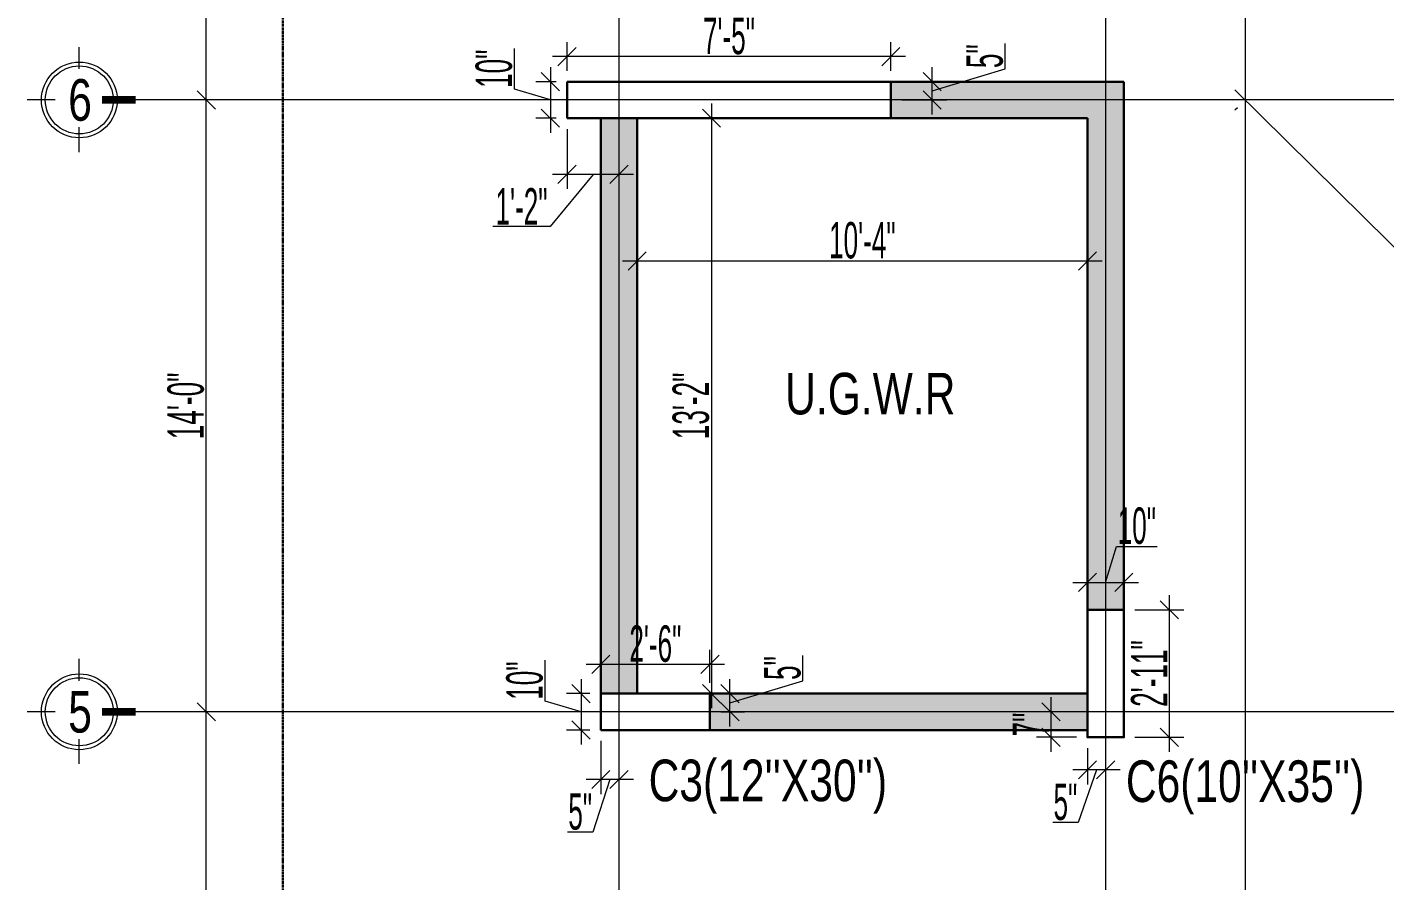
# Model space of a CAD drawing. Header units: inches. Extents: x 283072 to 301462, y 26630 to 62925.
# Drawn here: x 296030.7 to 296403.6, y 29470.4 to 29704.8 of the extents above; entities that cross this region are included whole.
import ezdxf

# ---------------------------------------------------------------- set-up
doc = ezdxf.new("R2010")
doc.units = ezdxf.units.IN
doc.header["$MEASUREMENT"] = 0
doc.header["$PDMODE"] = 2
doc.linetypes.add('CENTER2', pattern=[1.125, 0.75, -0.125, 0.125, -0.125])
doc.linetypes.add('DASHDOT', pattern=[25.4, 12.7, -6.35, 0, -6.35])
doc.layers.get('0').update_dxf_attribs({"lineweight": 5})
for name, color, linetype, lineweight in [('BUILDING_OUTER_P3', 1, 'Continuous', 35), ('column', 1, 'Continuous', 30), ('Dime.', 7, 'Continuous', 15), ('Dimension.', 7, 'Continuous', 5), ('Grid+Di', 194, 'CENTER2', 15), ('wall', 7, 'Continuous', 35)]:
    doc.layers.add(name, color=color, linetype=linetype, lineweight=lineweight)
doc.styles.add('ltcnbt', font='swisscl.ttf', dxfattribs={"width": 0.7, "height": 10})
doc.styles.add('style4', font='swisscl.ttf')
doc.dimstyles.new('SCALE-50', dxfattribs={"dimtxt": 9, "dimasz": 5, "dimexe": 4, "dimexo": 3, "dimgap": 0.5, "dimtad": 1, "dimdec": 0, "dimzin": 3, "dimdsep": 46, "dimlunit": 4, "dimtxsty": 'ltcnbt', "dimblk": 'OBLIQUE', "dimcen": 0.09375, "dimdle": 4, "dimclrd": 252, "dimclre": 252, "dimclrt": 7, "dimadec": 0, "dimazin": 0, "dimtfac": 1, "dimtdec": 0, "dimtofl": 0, "dimtmove": 1, "dimatfit": 3, "dimfxl": 3, "dimtolj": 1, "dimtzin": 0, "dimlwd": 15, "dimlwe": 15, "dimarcsym": 0})

# ---------------------------------------------------------------- blocks, each defined once
blk = doc.blocks.new('GN')
at = {"layer": 'Grid+Di', "color": 5, "linetype": 'ByBlock', "lineweight": 0}
for points in [[(0, 7.97), (0, 13.6)], [(-6.26, 0), (-13.44, 0)], [(0, -13.43), (0, -7.03)]]:
    blk.add_lwpolyline(points, dxfattribs=at)
at = {"layer": 'Grid+Di', "color": 5, "linetype": 'ByBlock', "lineweight": 0, "const_width": 2}
blk.add_lwpolyline([(14.47, 0), (5.86, 0)], dxfattribs=at)
at = {"layer": 'Grid+Di', "color": 5, "linetype": 'ByBlock'}
for radius in [9.76, 8.76]:
    blk.add_circle((0, 0), radius, dxfattribs=at)
blk = doc.blocks.new('_Oblique')
at = {"color": 0, "linetype": 'ByBlock', "lineweight": -2}
blk.add_line((-0.5, -0.5), (0.5, 0.5), dxfattribs=at)
blk = doc.blocks.new('*D502')
at = {"layer": 'Defpoints', "color": 0, "linetype": 'ByBlock', "lineweight": 30, "ltscale": 200, "transparency": 16777216}
for p in [(296079.87, 29516.85), (296100.92, 29516.85), (296100.92, 29299.24)]:
    blk.add_point(p, dxfattribs=at)
at = {"layer": 'Dimension.', "color": 252, "lineweight": 15, "ltscale": 200, "transparency": 16777216}
for p, q in [((296079.87, 29295.24), (296079.87, 29520.85)), ((296097.92, 29516.85), (296075.87, 29516.85)), ((296097.92, 29299.24), (296075.87, 29299.24))]:
    blk.add_line(p, q, dxfattribs=at)
at = {"layer": 'Dimension.', "color": 252, "linetype": 'ByBlock', "lineweight": 15, "ltscale": 200, "transparency": 16777216, "xscale": 5, "yscale": 5, "zscale": 5}
for p, rotation in [((296079.87, 29516.85), 90), ((296079.87, 29299.24), 270)]:
    blk.add_blockref('_Oblique', p, dxfattribs=dict(at, rotation=rotation))
at = {"layer": 'Dimension.', "color": 7, "linetype": 'ByBlock', "lineweight": 15, "ltscale": 200, "transparency": 16777216, "insert": (296074.25, 29408.04), "char_height": 10, "attachment_point": 5, "rotation": 90, "style": 'ltcnbt'}
blk.add_mtext('\\A1;18\'-2"', dxfattribs=at)
blk = doc.blocks.new('*D503')
at = {"layer": 'Defpoints', "color": 0, "linetype": 'ByBlock', "lineweight": 30, "ltscale": 200, "transparency": 16777216}
for p in [(296079.87, 29684.85), (296100.92, 29684.85), (296100.92, 29516.85)]:
    blk.add_point(p, dxfattribs=at)
at = {"layer": 'Dimension.', "color": 252, "lineweight": 15, "ltscale": 200, "transparency": 16777216}
for p, q in [((296079.87, 29512.85), (296079.87, 29688.85)), ((296097.92, 29684.85), (296075.87, 29684.85)), ((296097.92, 29516.85), (296075.87, 29516.85))]:
    blk.add_line(p, q, dxfattribs=at)
at = {"layer": 'Dimension.', "color": 252, "linetype": 'ByBlock', "lineweight": 15, "ltscale": 200, "transparency": 16777216, "xscale": 5, "yscale": 5, "zscale": 5}
for p, rotation in [((296079.87, 29684.85), 90), ((296079.87, 29516.85), 270)]:
    blk.add_blockref('_Oblique', p, dxfattribs=dict(at, rotation=rotation))
at = {"layer": 'Dimension.', "color": 7, "linetype": 'ByBlock', "lineweight": 15, "ltscale": 200, "transparency": 16777216, "insert": (296074.25, 29600.85), "char_height": 10, "attachment_point": 5, "rotation": 90, "style": 'ltcnbt'}
blk.add_mtext('\\A1;14\'-0"', dxfattribs=at)
blk = doc.blocks.new('*D504')
at = {"layer": 'Defpoints', "color": 0, "linetype": 'ByBlock', "lineweight": 30, "ltscale": 200, "transparency": 16777216}
for p in [(296079.87, 29748.66), (296100.92, 29748.66), (296100.92, 29684.85)]:
    blk.add_point(p, dxfattribs=at)
at = {"layer": 'Dimension.', "color": 252, "lineweight": 15, "ltscale": 200, "transparency": 16777216}
for p, q in [((296079.87, 29680.85), (296079.87, 29752.66)), ((296097.92, 29748.66), (296075.87, 29748.66)), ((296097.92, 29684.85), (296075.87, 29684.85))]:
    blk.add_line(p, q, dxfattribs=at)
at = {"layer": 'Dimension.', "color": 252, "linetype": 'ByBlock', "lineweight": 15, "ltscale": 200, "transparency": 16777216, "xscale": 5, "yscale": 5, "zscale": 5}
for p, rotation in [((296079.87, 29748.66), 90), ((296079.87, 29684.85), 270)]:
    blk.add_blockref('_Oblique', p, dxfattribs=dict(at, rotation=rotation))
at = {"layer": 'Dimension.', "color": 7, "linetype": 'ByBlock', "lineweight": 15, "ltscale": 200, "transparency": 16777216, "insert": (296074.27, 29716.76), "char_height": 10, "attachment_point": 5, "rotation": 90, "style": 'ltcnbt'}
blk.add_mtext('\\A1;5\'-4"', dxfattribs=at)
blk = doc.blocks.new('*D537')
at = {"layer": 'Defpoints', "color": 0, "linetype": 'ByBlock', "lineweight": 30, "ltscale": 200, "transparency": 16777216}
for p in [(296178.97, 29696.74), (296178.97, 29689.85), (296267.92, 29689.85)]:
    blk.add_point(p, dxfattribs=at)
at = {"layer": 'Dimension.', "color": 252, "lineweight": 15, "ltscale": 200, "transparency": 16777216}
for p, q in [((296178.97, 29692.85), (296178.97, 29700.74)), ((296267.92, 29692.85), (296267.92, 29700.74)), ((296271.92, 29696.74), (296174.97, 29696.74))]:
    blk.add_line(p, q, dxfattribs=at)
at = {"layer": 'Dimension.', "color": 252, "linetype": 'ByBlock', "lineweight": 15, "ltscale": 200, "transparency": 16777216, "xscale": 5, "yscale": 5, "zscale": 5, "rotation": 180}
blk.add_blockref('_Oblique', (296178.97, 29696.74), dxfattribs=at)
at = {"layer": 'Dimension.', "color": 252, "linetype": 'ByBlock', "lineweight": 15, "ltscale": 200, "transparency": 16777216, "xscale": 5, "yscale": 5, "zscale": 5}
blk.add_blockref('_Oblique', (296267.92, 29696.74), dxfattribs=at)
at = {"layer": 'Dimension.', "color": 7, "linetype": 'ByBlock', "lineweight": 15, "ltscale": 200, "transparency": 16777216, "insert": (296223.44, 29702.35), "char_height": 10, "attachment_point": 5, "style": 'ltcnbt'}
blk.add_mtext('\\A1;7\'-5"', dxfattribs=at)
blk = doc.blocks.new('*D538')
at = {"layer": 'Defpoints', "color": 0, "linetype": 'ByBlock', "lineweight": 30, "ltscale": 200, "transparency": 16777216}
for p in [(296178.97, 29689.85), (296174.39, 29679.85), (296178.97, 29679.85)]:
    blk.add_point(p, dxfattribs=at)
at = {"layer": 'Dimension.', "color": 252, "lineweight": 15, "ltscale": 200, "transparency": 16777216}
for p, q in [((296164.52, 29687.81), (296164.52, 29699.01)), ((296174.39, 29693.85), (296174.39, 29675.85)), ((296174.39, 29684.85), (296164.52, 29687.81)), ((296175.97, 29689.85), (296170.39, 29689.85)), ((296175.97, 29679.85), (296170.39, 29679.85))]:
    blk.add_line(p, q, dxfattribs=at)
at = {"layer": 'Dimension.', "color": 252, "linetype": 'ByBlock', "lineweight": 15, "ltscale": 200, "transparency": 16777216, "xscale": 5, "yscale": 5, "zscale": 5}
for p, rotation in [((296174.39, 29689.85), 90), ((296174.39, 29679.85), 270)]:
    blk.add_blockref('_Oblique', p, dxfattribs=dict(at, rotation=rotation))
at = {"layer": 'Dimension.', "color": 7, "linetype": 'ByBlock', "lineweight": 15, "ltscale": 200, "transparency": 16777216, "insert": (296158.9, 29693.41), "char_height": 10, "attachment_point": 5, "rotation": 90, "style": 'ltcnbt'}
blk.add_mtext('\\A1;10"', dxfattribs=at)
blk = doc.blocks.new('*D539')
at = {"layer": 'Defpoints', "color": 0, "linetype": 'ByBlock', "lineweight": 30, "ltscale": 200, "transparency": 16777216}
for p in [(296331.92, 29544.85), (296331.92, 29509.85), (296344.39, 29509.85)]:
    blk.add_point(p, dxfattribs=at)
at = {"layer": 'Dimension.', "color": 252, "lineweight": 15, "ltscale": 200, "transparency": 16777216}
for p, q in [((296344.39, 29548.85), (296344.39, 29505.85)), ((296334.92, 29544.85), (296348.39, 29544.85)), ((296334.92, 29509.85), (296348.39, 29509.85))]:
    blk.add_line(p, q, dxfattribs=at)
at = {"layer": 'Dimension.', "color": 252, "linetype": 'ByBlock', "lineweight": 15, "ltscale": 200, "transparency": 16777216, "xscale": 5, "yscale": 5, "zscale": 5}
for p, rotation in [((296344.39, 29544.85), 90), ((296344.39, 29509.85), 270)]:
    blk.add_blockref('_Oblique', p, dxfattribs=dict(at, rotation=rotation))
at = {"layer": 'Dimension.', "color": 7, "linetype": 'ByBlock', "lineweight": 15, "ltscale": 200, "transparency": 16777216, "insert": (296338.88, 29527.35), "char_height": 10, "attachment_point": 5, "rotation": 90, "style": 'ltcnbt'}
blk.add_mtext('\\A1;2\'-11"', dxfattribs=at)
blk = doc.blocks.new('*D540')
at = {"layer": 'Defpoints', "color": 0, "linetype": 'ByBlock', "lineweight": 30, "ltscale": 200, "transparency": 16777216}
for p in [(296331.92, 29552.39), (296321.92, 29544.85), (296331.92, 29544.85)]:
    blk.add_point(p, dxfattribs=at)
at = {"layer": 'Dimension.', "color": 252, "lineweight": 15, "ltscale": 200, "transparency": 16777216}
for p, q in [((296326.92, 29552.39), (296329.88, 29562.27)), ((296329.88, 29562.27), (296341.08, 29562.27)), ((296321.92, 29547.85), (296321.92, 29556.39)), ((296331.92, 29547.85), (296331.92, 29556.39)), ((296317.92, 29552.39), (296335.92, 29552.39))]:
    blk.add_line(p, q, dxfattribs=at)
at = {"layer": 'Dimension.', "color": 252, "linetype": 'ByBlock', "lineweight": 15, "ltscale": 200, "transparency": 16777216, "xscale": 5, "yscale": 5, "zscale": 5, "rotation": 180}
blk.add_blockref('_Oblique', (296321.92, 29552.39), dxfattribs=at)
at = {"layer": 'Dimension.', "color": 252, "linetype": 'ByBlock', "lineweight": 15, "ltscale": 200, "transparency": 16777216, "xscale": 5, "yscale": 5, "zscale": 5}
blk.add_blockref('_Oblique', (296331.92, 29552.39), dxfattribs=at)
at = {"layer": 'Dimension.', "color": 7, "linetype": 'ByBlock', "lineweight": 15, "ltscale": 200, "transparency": 16777216, "insert": (296335.48, 29567.89), "char_height": 10, "attachment_point": 5, "style": 'ltcnbt'}
blk.add_mtext('\\A1;10"', dxfattribs=at)
blk = doc.blocks.new('*D541')
at = {"layer": 'Defpoints', "color": 0, "linetype": 'ByBlock', "lineweight": 30, "ltscale": 200, "transparency": 16777216}
for p in [(296218.23, 29529.89), (296188.23, 29521.85), (296218.23, 29521.85)]:
    blk.add_point(p, dxfattribs=at)
at = {"layer": 'Dimension.', "color": 252, "lineweight": 15, "ltscale": 200, "transparency": 16777216}
for p, q in [((296188.23, 29524.85), (296188.23, 29533.89)), ((296218.23, 29524.85), (296218.23, 29533.89)), ((296184.23, 29529.89), (296222.23, 29529.89))]:
    blk.add_line(p, q, dxfattribs=at)
at = {"layer": 'Dimension.', "color": 252, "linetype": 'ByBlock', "lineweight": 15, "ltscale": 200, "transparency": 16777216, "xscale": 5, "yscale": 5, "zscale": 5, "rotation": 180}
blk.add_blockref('_Oblique', (296188.23, 29529.89), dxfattribs=at)
at = {"layer": 'Dimension.', "color": 252, "linetype": 'ByBlock', "lineweight": 15, "ltscale": 200, "transparency": 16777216, "xscale": 5, "yscale": 5, "zscale": 5}
blk.add_blockref('_Oblique', (296218.23, 29529.89), dxfattribs=at)
at = {"layer": 'Dimension.', "color": 7, "linetype": 'ByBlock', "lineweight": 15, "ltscale": 200, "transparency": 16777216, "insert": (296203.23, 29535.51), "char_height": 10, "attachment_point": 5, "style": 'ltcnbt'}
blk.add_mtext('\\A1;2\'-6"', dxfattribs=at)
blk = doc.blocks.new('*D542')
at = {"layer": 'Defpoints', "color": 0, "linetype": 'ByBlock', "lineweight": 30, "ltscale": 200, "transparency": 16777216}
for p in [(296188.23, 29521.85), (296182.82, 29511.85), (296188.23, 29511.85)]:
    blk.add_point(p, dxfattribs=at)
at = {"layer": 'Dimension.', "color": 252, "lineweight": 15, "ltscale": 200, "transparency": 16777216}
for p, q in [((296172.95, 29519.81), (296172.95, 29531.01)), ((296182.82, 29525.85), (296182.82, 29507.85)), ((296182.82, 29516.85), (296172.95, 29519.81)), ((296185.23, 29521.85), (296178.82, 29521.85)), ((296185.23, 29511.85), (296178.82, 29511.85))]:
    blk.add_line(p, q, dxfattribs=at)
at = {"layer": 'Dimension.', "color": 252, "linetype": 'ByBlock', "lineweight": 15, "ltscale": 200, "transparency": 16777216, "xscale": 5, "yscale": 5, "zscale": 5}
for p, rotation in [((296182.82, 29521.85), 90), ((296182.82, 29511.85), 270)]:
    blk.add_blockref('_Oblique', p, dxfattribs=dict(at, rotation=rotation))
at = {"layer": 'Dimension.', "color": 7, "linetype": 'ByBlock', "lineweight": 15, "ltscale": 200, "transparency": 16777216, "insert": (296167.32, 29525.41), "char_height": 10, "attachment_point": 5, "rotation": 90, "style": 'ltcnbt'}
blk.add_mtext('\\A1;10"', dxfattribs=at)
blk = doc.blocks.new('*D567')
at = {"layer": 'Defpoints', "color": 0, "linetype": 'ByBlock', "lineweight": 30, "ltscale": 200, "transparency": 16777216}
for p in [(296321.92, 29509.85), (296326.92, 29509.85), (296321.92, 29500.92)]:
    blk.add_point(p, dxfattribs=at)
at = {"layer": 'Dimension.', "color": 252, "lineweight": 15, "ltscale": 200, "transparency": 16777216}
for p, q in [((296321.92, 29506.85), (296321.92, 29496.92)), ((296326.92, 29506.85), (296326.92, 29496.92)), ((296330.92, 29500.92), (296317.92, 29500.92)), ((296324.42, 29500.92), (296319.37, 29486.47)), ((296319.37, 29486.47), (296312.38, 29486.47))]:
    blk.add_line(p, q, dxfattribs=at)
at = {"layer": 'Dimension.', "color": 252, "linetype": 'ByBlock', "lineweight": 15, "ltscale": 200, "transparency": 16777216, "xscale": 5, "yscale": 5, "zscale": 5, "rotation": 180}
blk.add_blockref('_Oblique', (296321.92, 29500.92), dxfattribs=at)
at = {"layer": 'Dimension.', "color": 252, "linetype": 'ByBlock', "lineweight": 15, "ltscale": 200, "transparency": 16777216, "xscale": 5, "yscale": 5, "zscale": 5}
blk.add_blockref('_Oblique', (296326.92, 29500.92), dxfattribs=at)
at = {"layer": 'Dimension.', "color": 7, "linetype": 'ByBlock', "lineweight": 15, "ltscale": 200, "transparency": 16777216, "insert": (296315.87, 29492.07), "char_height": 10, "attachment_point": 5, "style": 'ltcnbt'}
blk.add_mtext('\\A1;5"', dxfattribs=at)
blk = doc.blocks.new('*D568')
at = {"layer": 'Defpoints', "color": 0, "linetype": 'ByBlock', "lineweight": 30, "ltscale": 200, "transparency": 16777216}
for p in [(296321.92, 29516.85), (296311.89, 29509.85), (296321.92, 29509.85)]:
    blk.add_point(p, dxfattribs=at)
at = {"layer": 'Dimension.', "color": 252, "lineweight": 15, "ltscale": 200, "transparency": 16777216}
for p, q in [((296311.89, 29520.85), (296311.89, 29505.85)), ((296318.92, 29516.85), (296307.89, 29516.85)), ((296318.92, 29509.85), (296307.89, 29509.85))]:
    blk.add_line(p, q, dxfattribs=at)
at = {"layer": 'Dimension.', "color": 252, "linetype": 'ByBlock', "lineweight": 15, "ltscale": 200, "transparency": 16777216, "xscale": 5, "yscale": 5, "zscale": 5}
for p, rotation in [((296311.89, 29516.85), 90), ((296311.89, 29509.85), 270)]:
    blk.add_blockref('_Oblique', p, dxfattribs=dict(at, rotation=rotation))
at = {"layer": 'Dimension.', "color": 7, "linetype": 'ByBlock', "lineweight": 15, "ltscale": 200, "transparency": 16777216, "insert": (296306.39, 29513.35), "char_height": 10, "attachment_point": 5, "rotation": 90, "style": 'ltcnbt'}
blk.add_mtext('\\A1;7"', dxfattribs=at)
blk = doc.blocks.new('*D569')
at = {"layer": 'Defpoints', "color": 0, "linetype": 'ByBlock', "lineweight": 30, "ltscale": 200, "transparency": 16777216}
for p in [(296188.23, 29511.85), (296193.23, 29511.85), (296188.23, 29498.27)]:
    blk.add_point(p, dxfattribs=at)
at = {"layer": 'Dimension.', "color": 252, "lineweight": 15, "ltscale": 200, "transparency": 16777216}
for p, q in [((296188.23, 29508.85), (296188.23, 29494.27)), ((296193.23, 29508.85), (296193.23, 29494.27)), ((296197.23, 29498.27), (296184.23, 29498.27)), ((296190.73, 29498.27), (296186.07, 29483.82)), ((296186.07, 29483.82), (296179.09, 29483.82))]:
    blk.add_line(p, q, dxfattribs=at)
at = {"layer": 'Dimension.', "color": 252, "linetype": 'ByBlock', "lineweight": 15, "ltscale": 200, "transparency": 16777216, "xscale": 5, "yscale": 5, "zscale": 5, "rotation": 180}
blk.add_blockref('_Oblique', (296188.23, 29498.27), dxfattribs=at)
at = {"layer": 'Dimension.', "color": 252, "linetype": 'ByBlock', "lineweight": 15, "ltscale": 200, "transparency": 16777216, "xscale": 5, "yscale": 5, "zscale": 5}
blk.add_blockref('_Oblique', (296193.23, 29498.27), dxfattribs=at)
at = {"layer": 'Dimension.', "color": 7, "linetype": 'ByBlock', "lineweight": 15, "ltscale": 200, "transparency": 16777216, "insert": (296182.58, 29489.42), "char_height": 10, "attachment_point": 5, "style": 'ltcnbt'}
blk.add_mtext('\\A1;5"', dxfattribs=at)
blk = doc.blocks.new('*D570')
at = {"layer": 'Defpoints', "color": 0, "linetype": 'ByBlock', "lineweight": 30, "ltscale": 200, "transparency": 16777216}
for p in [(296218.23, 29521.85), (296223.71, 29521.85), (296218.23, 29516.85)]:
    blk.add_point(p, dxfattribs=at)
at = {"layer": 'Dimension.', "color": 252, "lineweight": 15, "ltscale": 200, "transparency": 16777216}
for p, q in [((296243.77, 29525.37), (296243.77, 29532.35)), ((296223.71, 29512.85), (296223.71, 29525.85)), ((296223.71, 29519.35), (296243.77, 29525.37)), ((296221.23, 29521.85), (296227.71, 29521.85)), ((296221.23, 29516.85), (296227.71, 29516.85))]:
    blk.add_line(p, q, dxfattribs=at)
at = {"layer": 'Dimension.', "color": 252, "linetype": 'ByBlock', "lineweight": 15, "ltscale": 200, "transparency": 16777216, "xscale": 5, "yscale": 5, "zscale": 5}
for p, rotation in [((296223.71, 29521.85), 90), ((296223.71, 29516.85), 270)]:
    blk.add_blockref('_Oblique', p, dxfattribs=dict(at, rotation=rotation))
at = {"layer": 'Dimension.', "color": 7, "linetype": 'ByBlock', "lineweight": 15, "ltscale": 200, "transparency": 16777216, "insert": (296238.16, 29528.86), "char_height": 10, "attachment_point": 5, "rotation": 90, "style": 'ltcnbt'}
blk.add_mtext('\\A1;5"', dxfattribs=at)
blk = doc.blocks.new('*D571')
at = {"layer": 'Defpoints', "color": 0, "linetype": 'ByBlock', "lineweight": 30, "ltscale": 200, "transparency": 16777216}
for p in [(296178.97, 29679.85), (296193.23, 29679.85), (296178.97, 29664.41)]:
    blk.add_point(p, dxfattribs=at)
at = {"layer": 'Dimension.', "color": 252, "lineweight": 15, "ltscale": 200, "transparency": 16777216}
for p, q in [((296178.97, 29676.85), (296178.97, 29660.41)), ((296193.23, 29676.85), (296193.23, 29660.41)), ((296186.1, 29664.41), (296174.34, 29650.12)), ((296197.23, 29664.41), (296174.97, 29664.41)), ((296174.34, 29650.12), (296158.57, 29650.12))]:
    blk.add_line(p, q, dxfattribs=at)
at = {"layer": 'Dimension.', "color": 252, "linetype": 'ByBlock', "lineweight": 15, "ltscale": 200, "transparency": 16777216, "xscale": 5, "yscale": 5, "zscale": 5, "rotation": 180}
blk.add_blockref('_Oblique', (296178.97, 29664.41), dxfattribs=at)
at = {"layer": 'Dimension.', "color": 252, "linetype": 'ByBlock', "lineweight": 15, "ltscale": 200, "transparency": 16777216, "xscale": 5, "yscale": 5, "zscale": 5}
blk.add_blockref('_Oblique', (296193.23, 29664.41), dxfattribs=at)
at = {"layer": 'Dimension.', "color": 7, "linetype": 'ByBlock', "lineweight": 15, "ltscale": 200, "transparency": 16777216, "insert": (296166.46, 29655.64), "char_height": 10, "attachment_point": 5, "style": 'ltcnbt'}
blk.add_mtext('\\A1;1\'-2"', dxfattribs=at)
blk = doc.blocks.new('*D572')
at = {"layer": 'Defpoints', "color": 0, "linetype": 'ByBlock', "lineweight": 30, "ltscale": 200, "transparency": 16777216}
for p in [(296267.92, 29689.85), (296279.27, 29689.85), (296267.92, 29684.85)]:
    blk.add_point(p, dxfattribs=at)
at = {"layer": 'Dimension.', "color": 252, "lineweight": 15, "ltscale": 200, "transparency": 16777216}
for p, q in [((296299.33, 29693.37), (296299.33, 29700.35)), ((296279.27, 29680.85), (296279.27, 29693.85)), ((296279.27, 29687.35), (296299.33, 29693.37)), ((296270.92, 29689.85), (296283.27, 29689.85)), ((296270.92, 29684.85), (296283.27, 29684.85))]:
    blk.add_line(p, q, dxfattribs=at)
at = {"layer": 'Dimension.', "color": 252, "linetype": 'ByBlock', "lineweight": 15, "ltscale": 200, "transparency": 16777216, "xscale": 5, "yscale": 5, "zscale": 5}
for p, rotation in [((296279.27, 29689.85), 90), ((296279.27, 29684.85), 270)]:
    blk.add_blockref('_Oblique', p, dxfattribs=dict(at, rotation=rotation))
at = {"layer": 'Dimension.', "color": 7, "linetype": 'ByBlock', "lineweight": 15, "ltscale": 200, "transparency": 16777216, "insert": (296293.73, 29696.86), "char_height": 10, "attachment_point": 5, "rotation": 90, "style": 'ltcnbt'}
blk.add_mtext('\\A1;5"', dxfattribs=at)
blk = doc.blocks.new('*D490')
at = {"layer": 'Defpoints', "color": 0, "linetype": 'ByBlock', "lineweight": 30, "ltscale": 200, "transparency": 16777216}
for p in [(296365.23, 29684.85), (296535.23, 29516.85), (296535.23, 29516.85)]:
    blk.add_point(p, dxfattribs=at)
at = {"layer": 'Dimension.', "color": 252, "lineweight": 15, "ltscale": 200, "transparency": 16777216}
for p, q in [((296362.39, 29687.66), (296538.08, 29514.04)), ((296363.12, 29682.72), (296362.42, 29682.01)), ((296533.12, 29514.72), (296532.42, 29514.01))]:
    blk.add_line(p, q, dxfattribs=at)
at = {"layer": 'Dimension.', "color": 252, "linetype": 'ByBlock', "lineweight": 15, "ltscale": 200, "transparency": 16777216, "xscale": 5, "yscale": 5, "zscale": 5}
for p, rotation in [((296365.23, 29684.85), 135.3390233447813), ((296535.23, 29516.85), 315.3390233447813)]:
    blk.add_blockref('_Oblique', p, dxfattribs=dict(at, rotation=rotation))
at = {"layer": 'Dimension.', "color": 7, "linetype": 'ByBlock', "lineweight": 15, "ltscale": 200, "transparency": 16777216, "insert": (296454.18, 29604.84), "char_height": 10, "attachment_point": 5, "rotation": 315.339, "style": 'ltcnbt'}
blk.add_mtext('\\A1;19\'-11"', dxfattribs=at)
blk = doc.blocks.new('*D491')
at = {"layer": 'Defpoints', "color": 0, "linetype": 'ByBlock', "lineweight": 30, "ltscale": 200, "transparency": 16777216}
for p in [(296223.44, 29679.85), (296218.64, 29521.85), (296227.71, 29521.85)]:
    blk.add_point(p, dxfattribs=at)
at = {"layer": 'Dimension.', "color": 252, "lineweight": 15, "ltscale": 200, "transparency": 16777216}
for p, q in [((296218.64, 29683.85), (296218.64, 29517.85)), ((296220.44, 29679.85), (296214.64, 29679.85)), ((296224.71, 29521.85), (296214.64, 29521.85))]:
    blk.add_line(p, q, dxfattribs=at)
at = {"layer": 'Dimension.', "color": 252, "linetype": 'ByBlock', "lineweight": 15, "ltscale": 200, "transparency": 16777216, "xscale": 5, "yscale": 5, "zscale": 5}
for p, rotation in [((296218.64, 29679.85), 90), ((296218.64, 29521.85), 270)]:
    blk.add_blockref('_Oblique', p, dxfattribs=dict(at, rotation=rotation))
at = {"layer": 'Dimension.', "color": 7, "linetype": 'ByBlock', "lineweight": 15, "ltscale": 200, "transparency": 16777216, "insert": (296213.02, 29600.85), "char_height": 10, "attachment_point": 5, "rotation": 90, "style": 'ltcnbt'}
blk.add_mtext('\\A1;13\'-2"', dxfattribs=at)
blk = doc.blocks.new('*D492')
at = {"layer": 'Defpoints', "color": 0, "linetype": 'ByBlock', "lineweight": 30, "ltscale": 200, "transparency": 16777216}
for p in [(296198.23, 29643.87), (296321.92, 29643.87), (296321.92, 29640.64)]:
    blk.add_point(p, dxfattribs=at)
at = {"layer": 'Dimension.', "color": 252, "lineweight": 15, "ltscale": 200, "transparency": 16777216}
for p, q in [((296194.23, 29640.64), (296325.92, 29640.64)), ((296198.23, 29640.87), (296198.23, 29636.64)), ((296321.92, 29640.87), (296321.92, 29636.64))]:
    blk.add_line(p, q, dxfattribs=at)
at = {"layer": 'Dimension.', "color": 252, "linetype": 'ByBlock', "lineweight": 15, "ltscale": 200, "transparency": 16777216, "xscale": 5, "yscale": 5, "zscale": 5, "rotation": 180}
blk.add_blockref('_Oblique', (296198.23, 29640.64), dxfattribs=at)
at = {"layer": 'Dimension.', "color": 252, "linetype": 'ByBlock', "lineweight": 15, "ltscale": 200, "transparency": 16777216, "xscale": 5, "yscale": 5, "zscale": 5}
blk.add_blockref('_Oblique', (296321.92, 29640.64), dxfattribs=at)
at = {"layer": 'Dimension.', "color": 7, "linetype": 'ByBlock', "lineweight": 15, "ltscale": 200, "transparency": 16777216, "insert": (296260.08, 29646.26), "char_height": 10, "attachment_point": 5, "style": 'ltcnbt'}
blk.add_mtext('\\A1;10\'-4"', dxfattribs=at)
blk = doc.blocks.new('WT43T2')
at = {"layer": 'column'}
for p, q in [((293094.37, 47212.08), (293094.37, 47222.08)), ((293183.32, 47222.08), (293094.37, 47222.08)), ((293183.32, 47222.08), (293094.37, 47222.08)), ((293094.37, 47212.08), (293094.37, 47222.08)), ((293183.32, 47222.08), (293183.32, 47212.08)), ((293183.32, 47222.08), (293183.32, 47212.08)), ((293183.32, 47212.08), (293094.37, 47212.08)), ((293183.32, 47212.08), (293094.37, 47212.08))]:
    blk.add_line(p, q, dxfattribs=at)
for points in [[(293237.32, 47077.08), (293247.32, 47077.08), (293247.32, 47042.08), (293237.32, 47042.08)], [(293237.32, 47077.08), (293247.32, 47077.08), (293247.32, 47042.08), (293237.32, 47042.08)], [(293103.63, 47044.08), (293103.63, 47054.08), (293133.63, 47054.08), (293133.63, 47044.08)], [(293103.63, 47044.08), (293103.63, 47054.08), (293133.63, 47054.08), (293133.63, 47044.08)]]:
    blk.add_lwpolyline(points, close=True, dxfattribs=at)

msp = doc.modelspace()

# ---------------------------------------------------------------- hatches: boundary and pattern name
at = {"layer": 'Dimension.', "linetype": 'ByBlock', "lineweight": 15, "ltscale": 200}
h = msp.add_hatch(dxfattribs=at)
h.set_pattern_fill('AR-CONC', color=256, style=0)
h.set_pattern_definition([(50, (3711.913, -17532.2265), (7.17260183, -0.62752135), [0.75, -8.25]), (355, (3711.913, -17532.2265), (-1.38751334, 7.52192134), [0.6, -6.6]), (100.4514, (3712.511, -17532.279), (5.78509382, 6.89439542), [0.6374019, -7.01142112]), (46.1842, (3711.913, -17530.2265), (10.67241049, -1.65519014), [1.125, -12.375]), (96.6356, (3712.803, -17530.364), (9.34662706, 9.7411787), [0.9561029, -10.51713]), (351.1842, (3711.913, -17530.227), (9.34661945, 9.741186), [0.9, -9.9]), (21, (3712.913, -17530.7265), (5.96907052, -4.02618891), [0.75, -8.25]), (326, (3712.913, -17530.7265), (2.43315332, 7.25150045), [0.6, -6.6]), (71.4514, (3713.4106, -17531.062), (8.40222629, 3.22530497), [0.6374019, -7.01142112]), (37.5, (3711.9132, -17532.2265), (0.121598553, 3.328938538), [0, -6.52, 0, -6.7, 0, -6.625]), (7.5, (3711.9132, -17532.2265), (2.630695374, 3.94411712), [0, -3.82, 0, -6.37, 0, -2.525]), (327.5, (3709.6832, -17532.2265), (5.338224362, -0.225548717), [0, -2.5, 0, -7.8, 0, -10.35]), (317.5, (3708.683, -17532.2265), (5.83186169, 1.00104982), [0, -3.25, 0, -5.18, 0, -7.35])])
h.paths.add_polyline_path([(296198.23038, 29679.85054), (296188.23038, 29679.85054), (296188.23038, 29521.85054), (296198.23038, 29521.85054)])
h.paths.add_polyline_path([(296331.92011, 29689.85054), (296267.92011, 29689.85054), (296267.92011, 29679.85054), (296321.92011, 29679.85054), (296321.92011, 29544.85054), (296331.92011, 29544.85054)])
h.paths.add_polyline_path([(296321.92011, 29521.85054), (296218.23038, 29521.85054), (296218.23038, 29511.85054), (296321.92011, 29511.85054)])

# ---------------------------------------------------------------- linework, layer by layer
at = {"layer": 'BUILDING_OUTER_P3', "linetype": 'DASHDOT', "lineweight": 30, "ltscale": 0.02}
msp.add_line((296100.92011, 28707.07655), (296100.92011, 29862.07655), dxfattribs=at)
msp.add_line((296100.92011, 28707.07655), (296100.92011, 29862.07655), dxfattribs=at)
at = {"layer": 'Grid+Di', "linetype": 'ByBlock', "lineweight": 15, "ltscale": 200}
for p, q in [((296193.23038, 29910.5805), (296193.23038, 28644.47835)), ((296326.92011, 29910.5805), (296326.92011, 28644.47835)), ((296365.23261, 29910.5805), (296365.23261, 28644.47835)), ((296635.75505, 29684.85054), (296060.42321, 29684.85054)), ((296635.75505, 29516.85054), (296060.42321, 29516.85054))]:
    msp.add_line(p, q, dxfattribs=at)
at = {"layer": 'wall', "lineweight": 30}
for p, q in [((296267.92011, 29689.85054), (296331.92011, 29689.85054)), ((296331.92011, 29544.85054), (296331.92011, 29689.85054)), ((296188.23038, 29521.85054), (296188.23038, 29679.85054)), ((296198.23038, 29521.85054), (296198.23038, 29679.85054)), ((296267.92011, 29679.85054), (296321.92011, 29679.85054)), ((296321.92011, 29544.85054), (296321.92011, 29679.85054)), ((296218.23038, 29521.85054), (296321.92011, 29521.85054)), ((296218.23038, 29511.85054), (296321.92011, 29511.85054))]:
    msp.add_line(p, q, dxfattribs=at)

# ---------------------------------------------------------------- block references
at = {"layer": 'column', "linetype": 'ByBlock', "lineweight": 15}
msp.add_blockref('WT43T2', (3084.59738, -17532.22653), dxfattribs=at)
at = {"layer": 'Dime.', "xscale": 1.066601249971427, "yscale": 1.066601249971427, "zscale": 1.06660125}
for p in [(296044.98832, 29684.85054), (296044.98832, 29516.85054)]:
    msp.add_blockref('GN', p, dxfattribs=at)

# ---------------------------------------------------------------- texts
at = {"layer": 'Dime.', "style": 'style4'}
for s, p in [('6', (296041.93786, 29679.1563, 0.75826)), ('U.G.W.R', (296238.87808, 29598.51139, 0.75826)), ('5', (296041.93786, 29511.1563, 0.75826)), ("C3(12''X30'')", (296201.38021, 29492.31274, 0.75826)), ("C6(10''X35'')", (296332.48204, 29492.09536, 0.75826))]:
    msp.add_text(s, height=11.4075, dxfattribs=at).set_placement(p)

# ---------------------------------------------------------------- dimensions: what is measured, and where the dimension line sits
at = {"layer": 'Dimension.', "linetype": 'ByBlock', "lineweight": 15, "ltscale": 200}
for base, p1, p2, picture, middle in [((296079.86994, 29748.65949), (296100.92011, 29684.85054), (296100.92011, 29748.65949), '*D504', (296074.26837, 29716.75502)), ((296174.38777, 29679.85054), (296178.96537, 29689.85054), (296178.96537, 29679.85054), '*D538', (296158.8953, 29688.31191)), ((296279.27303, 29689.85054), (296267.92011, 29684.85054), (296267.92011, 29689.85054), '*D572', (296293.72618, 29693.86696)), ((296079.86994, 29684.85054), (296100.92011, 29516.85054), (296100.92011, 29684.85054), '*D503', (296074.24871, 29600.85054)), ((296218.63958, 29521.85054), (296223.44274, 29679.85054), (296227.71158, 29521.85054), '*D491', (296213.01834, 29600.85054)), ((296344.3947, 29509.85054), (296331.92011, 29544.85054), (296331.92011, 29509.85054), '*D539', (296338.87505, 29527.35054)), ((296182.81709, 29511.85054), (296188.23038, 29521.85054), (296188.23038, 29511.85054), '*D542', (296167.32462, 29520.31191)), ((296223.71158, 29521.85054), (296218.23038, 29516.85054), (296218.23038, 29521.85054), '*D570', (296238.16473, 29525.86696)), ((296079.86994, 29516.85054), (296100.92011, 29299.23511), (296100.92011, 29516.85054), '*D502', (296074.24871, 29408.04282)), ((296311.8948, 29509.85054), (296321.92011, 29516.85054), (296321.92011, 29509.85054), '*D568', (296306.3948, 29513.35054))]:
    dim = msp.add_linear_dim(base=base, p1=p1, p2=p2, angle=90, dimstyle='SCALE-50', dxfattribs=at)
    dim.commit()
    dim.dimension.update_dxf_attribs({"geometry": picture, "text_midpoint": middle})
for base, p1, p2, picture, middle in [((296178.96537, 29696.74388), (296267.92011, 29689.85054), (296178.96537, 29689.85054), '*D537', (296223.44274, 29702.34545)), ((296321.92011, 29640.64261), (296198.23038, 29643.86714), (296321.92011, 29643.86714), '*D492', (296260.07524, 29646.26384)), ((296331.92011, 29552.39386), (296321.92011, 29544.85054), (296331.92011, 29544.85054), '*D540', (296330.38148, 29567.88632)), ((296218.23038, 29529.88745), (296188.23038, 29521.85054), (296218.23038, 29521.85054), '*D541', (296203.23038, 29535.50869))]:
    dim = msp.add_linear_dim(base=base, p1=p1, p2=p2, dimstyle='SCALE-50', dxfattribs=at)
    dim.commit()
    dim.dimension.update_dxf_attribs({"geometry": picture, "text_midpoint": middle})
dim = msp.add_aligned_dim(p1=(296365.23261, 29684.85054), p2=(296535.23261, 29516.85054), distance=0, dimstyle='SCALE-50', dxfattribs=at)
dim.commit()
dim.dimension.update_dxf_attribs({"geometry": '*D490', "text_midpoint": (296454.17923, 29604.84414)})
for base, p1, p2, picture, middle in [((296178.96537, 29664.40704), (296193.23038, 29679.85054), (296178.96537, 29679.85054), '*D571', (296173.84459, 29650.11772)), ((296188.23038, 29498.26983), (296193.23038, 29511.85054), (296188.23038, 29511.85054), '*D569', (296185.57095, 29483.81669)), ((296321.92011, 29500.91917), (296326.92011, 29509.85054), (296321.92011, 29509.85054), '*D567', (296318.86562, 29486.46603))]:
    dim = msp.add_linear_dim(base=base, p1=p1, p2=p2, dimstyle='SCALE-50', dxfattribs=at)
    dim.commit()
    dim.dimension.update_dxf_attribs({"geometry": picture, "text_midpoint": middle, "dimtype": 160})

doc.saveas('drawing.dxf')
